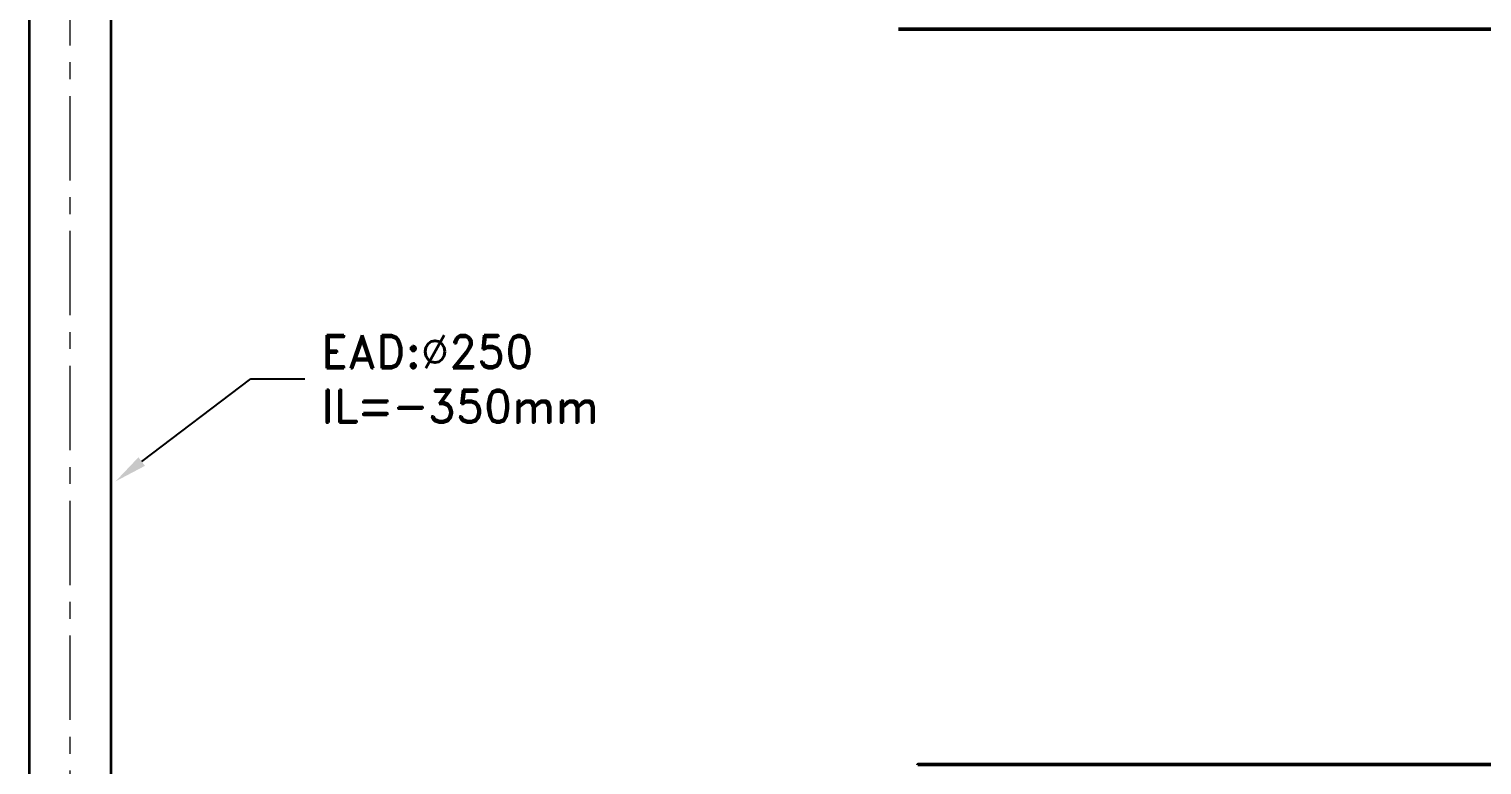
# Model space of a CAD drawing. Header units: millimetres. Extents: x -160614 to 59925, y -157025 to 0.
# Drawn here: x -116785 to -112348, y -98811 to -96563 of the extents above; entities that cross this region are included whole.
import ezdxf
from ezdxf import colors
from ezdxf.entities.mleader import LeaderData, LeaderLine
from ezdxf.math import Vec2, Vec3

# ---------------------------------------------------------------- set-up
doc = ezdxf.new("R2010")
doc.units = ezdxf.units.MM
doc.header["$LTSCALE"] = 8
doc.linetypes.add('AXES', pattern=[50.800000000000004, 31.75, -6.35, 6.35, -6.35])
for name, color, linetype in [('A-EXH-thin', 8, 'Continuous'), ('AC-EXHAUST-TXT', 25, 'Continuous'), ('M-VAC_DUCT_EXHAUST', 1, 'Continuous'), ('REF', 42, 'Continuous')]:
    doc.layers.add(name, color=color, linetype=linetype)
doc.styles.add('ROMAND', font='romand.shx')

msp = doc.modelspace()

# ---------------------------------------------------------------- linework, layer by layer
at = {"layer": 'A-EXH-thin', "linetype": 'AXES', "lineweight": 20, "ltscale": 1.014}
msp.add_line((-116660.2849339672, -94295.12209994916), (-116660.2849339672, -100950.1802932937), dxfattribs=at)
at = {"layer": 'M-VAC_DUCT_EXHAUST', "lineweight": 35}
for p, q in [((-116785.2849339672, -94295.12209994916), (-116785.2849339672, -100950.1802932937)), ((-116535.2849339672, -94295.12209994916), (-116535.2849339672, -100950.1802932937))]:
    msp.add_line(p, q, dxfattribs=at)
at = {"layer": 'REF', "lineweight": 50, "ltscale": 1.02}
for p, q in [((-111465.6223435894, -96563.05814380769), (-114130.1450214208, -96563.05814380769)), ((-111428.1223435969, -98809.8280268443), (-114069.7288391487, -98809.8280268443))]:
    msp.add_line(p, q, dxfattribs=at)
msp.add_arc((-114069.7288391487, -98811.0780267847), 1.25, 90, 179.0243169950934, dxfattribs=at)

# ---------------------------------------------------------------- leaders
at = {"layer": 'AC-EXHAUST-TXT'}
ml = msp.add_multileader_mtext('Standard', dxfattribs=at)
ml.set_content('{\\C152;\\c12285479;EAD:%%C250}\\P{\\C1;IL=-350mm}', color=256, style='ROMAND')
ml.set_leader_properties(color=256)
ml.build(insert=Vec2(0, 0))
ml.multileader.update_dxf_attribs({"text_left_attachment_type": 2, "text_right_attachment_type": 2, "dogleg_length": 487.7051664219338, "arrow_head_size": 100})
ctx = ml.context
ctx.base_point, ctx.char_height, ctx.arrow_head_size, ctx.landing_gap_size, ctx.plane_origin, ctx.plane_x_axis, ctx.plane_y_axis = Vec3(-115942.5920349847, -97631.87126133362, 4.194520057887719e-09), 100, 100, 50, Vec3(-110939.9901546809, -102942.3140907276, -1.154786174164732e-08), Vec3(0.9999999999453071, -1.045877037983423e-05, 3.383039458371172e-23), Vec3(1.045877037983423e-05, 0.9999999999453071, 2.964448994077268e-12)
ctx.left_attachment, ctx.right_attachment = 2, 2
notes = []
notes.append((ctx, [(0, (1, 1, 0), (-116108.1581005594, -97631.86952971616, 4.194520057882119e-09), (0.9999999999453071, -1.045877037983423e-05, 3.383039458371172e-23), 165.5660655838383, [(2, [(-116520.9652952513, -97944.69871183982, 3.267141104786741e-09)], 0, [])])]))
ctx.mtext.insert, ctx.mtext.text_direction, ctx.mtext.rotation, ctx.mtext.flow_direction, ctx.mtext.extrusion = Vec3(-115892.5906404847, -97498.5384509461, 4.589779923766379e-09), Vec3(0.9999999999453071, -1.045877037983423e-05, 3.383039458371172e-23), 6.283174848409206, 5, Vec3(-3.100452516275057e-17, -2.964448993913593e-12, 1)
for ctx, leaders in notes:
    for number, flags, end, landing, length, lines in leaders:
        leader = LeaderData()
        leader.index, (leader.has_last_leader_line, leader.has_dogleg_vector, leader.attachment_direction) = number, flags
        leader.last_leader_point, leader.dogleg_vector, leader.dogleg_length = Vec3(end), Vec3(landing), length
        for number, points, colour, breaks in lines:
            line = LeaderLine()
            line.index, line.vertices, line.color, line.breaks = number, Vec3.list(points), colors.encode_raw_color(colour), breaks
            leader.lines.append(line)
        ctx.leaders.append(leader)

doc.saveas('drawing.dxf')
